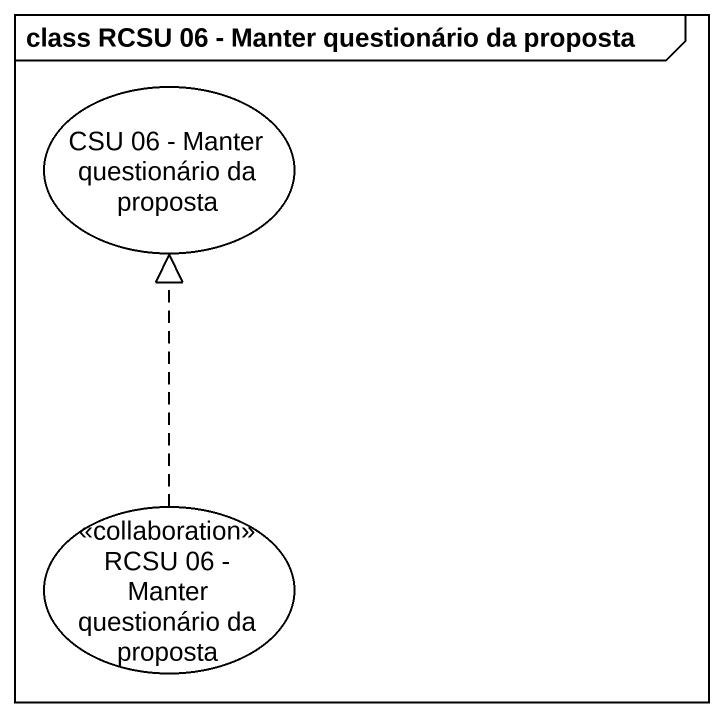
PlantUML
@startuml
mainframe class RCSU 06 - Manter questionário da proposta
usecase "CSU 06 - Manter questionário da proposta" as CSU_06_Manter_questionário
usecase "RCSU 06 - Manter questionário da proposta" as RCSU_06_Manter_questionário <<collaboration>>
RCSU_06_Manter_questionário .up.|> CSU_06_Manter_questionário
@enduml
